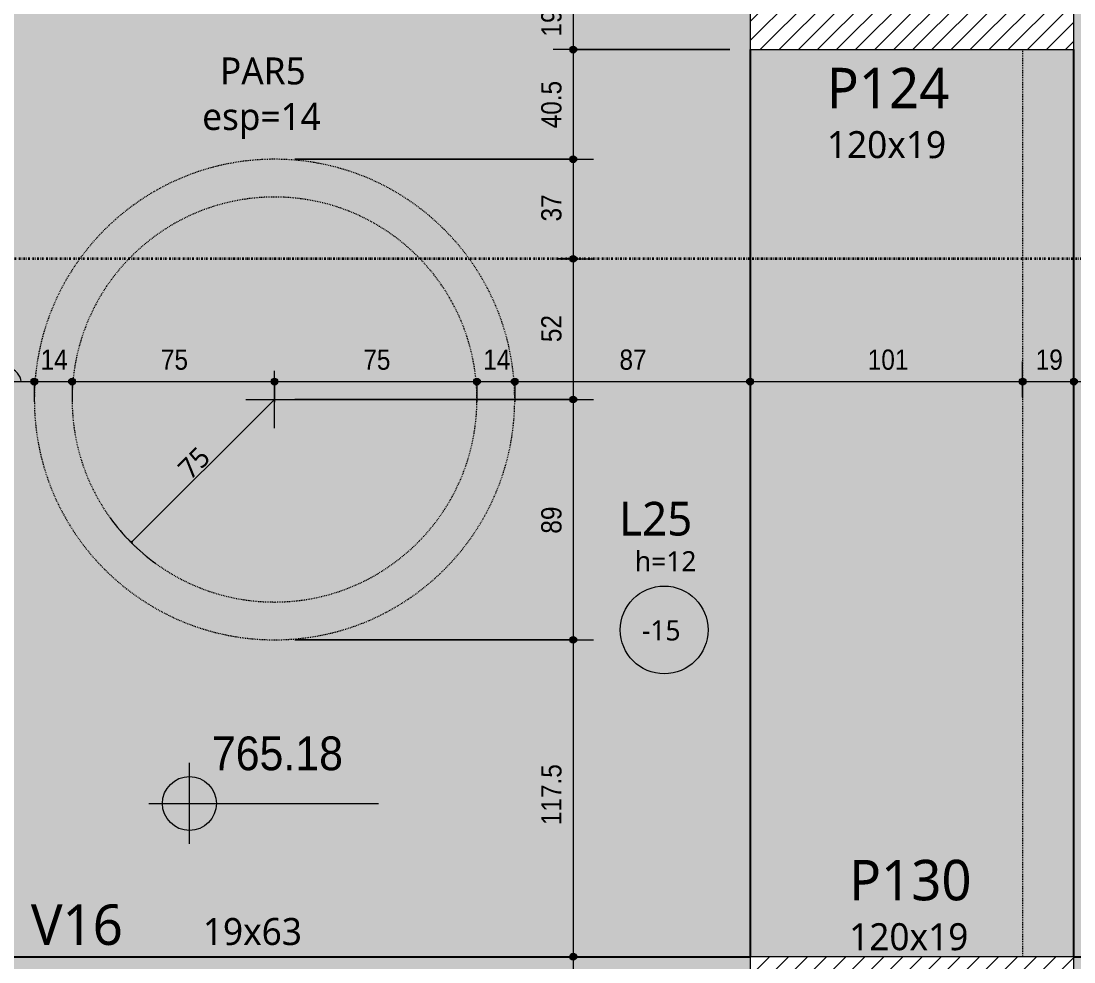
# Model space of a CAD drawing. Header units: centimetres. Extents: x -2136 to 34701, y -1430 to 84208.
# Drawn here: x 1321.4 to 1711.5, y -36.7 to 311.8 of the extents above; entities that cross this region are included whole.
import ezdxf

# ---------------------------------------------------------------- set-up
doc = ezdxf.new("R2010")
doc.units = ezdxf.units.CM
doc.linetypes.add('Aligning Line', pattern=[0.635, 0.3175, -0.3175])
doc.linetypes.add('Dash dot', pattern=[1.5875, 0.635, -0.47625, 0, -0.47625])
for name, color, linetype, lineweight in [('A-ANNO-DIMS', 7, 'Continuous', 9), ('A-ANNO-DIMS-50', 7, 'Continuous', 9), ('A-DETL', 7, 'Continuous', 18), ('A-DETL-GENF', 7, 'Continuous', 18), ('A-DETL-THIN', 7, 'Continuous', 18), ('A-FLOR', 7, 'Continuous', 18), ('A-FLOR-IDEN', 7, 'Continuous', 9), ('G-ANNO-DIMS', 7, 'Continuous', 9), ('G-ANNO-TEXT', 7, 'Continuous', 9), ('S-BEAM', 7, 'Continuous', 18), ('S-BEAM-IDEN', 7, 'Continuous', 9), ('S-COLS-IDEN', 7, 'Continuous', 9), ('S-GRID', 7, 'Continuous', 9)]:
    doc.layers.add(name, color=color, linetype=linetype, lineweight=lineweight)
doc.styles.add('Fira Sans', font='FiraSans-Regular.ttf', dxfattribs={"width": 0.95, "height": 12.5})
doc.styles.add('Fira Sans_2', font='FiraSans-Regular.ttf', dxfattribs={"width": 0.9, "height": 7.5})
doc.styles.add('Gadugi', font='gadugi.ttf', dxfattribs={"height": 15})
doc.styles.add('Gadugi_1', font='gadugi.ttf', dxfattribs={"height": 10})
doc.styles.add('Gadugi_3', font='gadugi.ttf', dxfattribs={"height": 7.5})
doc.styles.add('Gadugi_4', font='gadugi.ttf', dxfattribs={"height": 12.5})
doc.dimstyles.new('PED_GADUGI_1_5mm', dxfattribs={"dimscale": 30.48, "dimtxt": 7.778718, "dimasz": 0.016404, "dimexe": 0.393701, "dimexo": 0, "dimgap": 0.19685, "dimtad": 1, "dimjust": 3, "dimdec": 1, "dimrnd": 0.5, "dimdsep": 46, "dimtxsty": 'Gadugi_3', "dimblk1": 'OPEN30', "dimblk2": 'OPEN30', "dimsah": 1, "dimcen": 0.09, "dimazin": 0, "dimtfac": 1, "dimtdec": 4, "dimtix": 1, "dimtmove": 0, "dimatfit": 2, "dimfxl": 1, "dimtvp": 1, "dimtolj": 1, "dimtzin": 0, "dimarcsym": 2})
doc.dimstyles.new('PED_R80_1_5mm_ACIMA_As_ESQ__R00', dxfattribs={"dimscale": 30.48, "dimtxt": 10.229846, "dimasz": 0.328084, "dimexe": 0.246063, "dimexo": 0.246063, "dimgap": 0.049213, "dimtad": 1, "dimdec": 1, "dimrnd": 0.5, "dimdsep": 46, "dimtxsty": 'Fira Sans_2', "dimblk1": 'DOTSMALL', "dimblk2": 'DOTSMALL', "dimsah": 1, "dimcen": 0.09, "dimdle": 0.492126, "dimazin": 0, "dimtfac": 1, "dimtdec": 4, "dimtix": 1, "dimtmove": 0, "dimatfit": 3, "dimfxl": 1, "dimtvp": 1, "dimtolj": 1, "dimtzin": 0, "dimarcsym": 2})
doc.dimstyles.new('PED_R80_1_5mm_ACIMA_As_ESQ__R00_1', dxfattribs={"dimscale": 30.48, "dimtxt": 10.229846, "dimasz": 0.328084, "dimexe": 0.246063, "dimexo": 0.246063, "dimgap": 0.049213, "dimtad": 1, "dimdec": 1, "dimrnd": 0.5, "dimdsep": 46, "dimtxsty": 'Fira Sans_2', "dimblk1": 'DOTSMALL', "dimblk2": 'DOTSMALL', "dimsah": 1, "dimcen": 0.09, "dimdle": 0.492126, "dimazin": 0, "dimtfac": 1, "dimtdec": 4, "dimtix": 1, "dimtmove": 1, "dimatfit": 3, "dimfxl": 1, "dimtvp": 1, "dimtolj": 1, "dimtzin": 0, "dimarcsym": 2})
doc.dimstyles.new('PED_R80_1_5mm_ACIMA_As_ESQ__R00_3', dxfattribs={"dimscale": 30.48, "dimtxt": 10.229846, "dimasz": 0.328084, "dimexe": 0.246063, "dimexo": 0.246063, "dimgap": 0.049213, "dimtad": 1, "dimdec": 1, "dimrnd": 0.5, "dimdsep": 46, "dimtxsty": 'Fira Sans_2', "dimblk1": 'DOTSMALL', "dimblk2": 'DOTSMALL', "dimsah": 1, "dimcen": 0.09, "dimdle": 0.492126, "dimazin": 0, "dimtfac": 1, "dimtdec": 4, "dimtix": 1, "dimtmove": 0, "dimatfit": 3, "dimfxl": 1, "dimtvp": 1, "dimtolj": 1, "dimtzin": 0, "dimarcsym": 2})
pattern_1 = [(45, (0, 0), (-3.535534, 3.535534), [])]

# ---------------------------------------------------------------- blocks, each defined once
blk = doc.blocks.new('PED_TAG_LAJE_R01 - TÍTULO_ESPESSURA_REBAIXO-2413107-PL K 100 - FORMA DO 5º PAVIMENTO')
at = {"layer": 'A-FLOR-IDEN'}
blk.add_circle((-0.0458, -0.6673), 0.325, dxfattribs=at)
blk = doc.blocks.new('DIMBLOCK164-PL K 100 - FORMA DO 5º PAVIMENTO')
at = {"layer": 'A-ANNO-DIMS-50', "true_color": 0x000032}
h = blk.add_hatch(color=178, dxfattribs=at)
edge = h.paths.add_edge_path(flags=0)
edge.add_arc((1526, 320.25), 1.25, 0, 360)
h = blk.add_hatch(color=178, dxfattribs=at)
edge = h.paths.add_edge_path(flags=0)
edge.add_arc((1526, 301.25), 1.25, 0, 360)
at = {"layer": 'A-ANNO-DIMS-50', "color": 178, "true_color": 0x000032}
for p, q in [((1584, 320.25), (1518.5, 320.25)), ((1526, 320.25), (1526, 301.25)), ((1526, 320.25), (1584, 320.25)), ((1584, 301.25), (1518.5, 301.25)), ((1526, 301.25), (1584, 301.25))]:
    blk.add_line(p, q, dxfattribs=at)
for centre in [(1526, 320.25), (1526, 301.25)]:
    blk.add_circle(centre, 1.25, dxfattribs=at)
at = {"layer": 'A-ANNO-DIMS-50', "color": 0, "insert": (1514.12, 306.09), "char_height": 7.5, "width": 11.1741, "attachment_point": 1, "rotation": 90, "line_spacing_factor": 1.049215, "style": 'Fira Sans_2'}
blk.add_mtext('19', dxfattribs=at)
blk = doc.blocks.new('_DotSmall')
at = {"color": 0, "linetype": 'ByBlock', "const_width": 0.5}
blk.add_lwpolyline([(-0.0625, 0, 1), (0.0625, 0, 1)], format="xyb", close=True, dxfattribs=at)
blk = doc.blocks.new('DIMBLOCK165-PL K 100 - FORMA DO 5º PAVIMENTO')
at = {"layer": 'A-ANNO-DIMS-50', "true_color": 0x000032}
h = blk.add_hatch(color=178, dxfattribs=at)
edge = h.paths.add_edge_path(flags=0)
edge.add_arc((1526, 301.25), 1.25, 0, 360)
h = blk.add_hatch(color=178, dxfattribs=at)
edge = h.paths.add_edge_path(flags=0)
edge.add_arc((1526, 260.63), 1.25, 0, 360)
at = {"layer": 'A-ANNO-DIMS-50', "color": 178, "true_color": 0x000032}
for p, q in [((1584, 301.25), (1518.5, 301.25)), ((1526, 301.25), (1526, 260.63)), ((1526, 301.25), (1584, 301.25)), ((1422.81, 260.63), (1533.5, 260.63)), ((1526, 260.63), (1422.81, 260.63))]:
    blk.add_line(p, q, dxfattribs=at)
for centre in [(1526, 301.25), (1526, 260.63)]:
    blk.add_circle(centre, 1.25, dxfattribs=at)
at = {"layer": 'A-ANNO-DIMS-50', "color": 0, "insert": (1514.12, 272.09), "char_height": 7.5, "width": 21.2466, "attachment_point": 1, "rotation": 90, "line_spacing_factor": 1.049215, "style": 'Fira Sans_2'}
blk.add_mtext('40.5', dxfattribs=at)
blk = doc.blocks.new('DIMBLOCK166-PL K 100 - FORMA DO 5º PAVIMENTO')
at = {"layer": 'A-ANNO-DIMS-50', "true_color": 0x000032}
h = blk.add_hatch(color=178, dxfattribs=at)
edge = h.paths.add_edge_path(flags=0)
edge.add_arc((1526, 260.63), 1.25, 0, 360)
h = blk.add_hatch(color=178, dxfattribs=at)
edge = h.paths.add_edge_path(flags=0)
edge.add_arc((1526, 223.75), 1.25, 0, 360)
at = {"layer": 'A-ANNO-DIMS-50', "color": 178, "true_color": 0x000032}
for p, q in [((1422.81, 260.63), (1533.5, 260.63)), ((1526, 260.63), (1422.81, 260.63)), ((1526, 260.63), (1526, 223.75)), ((1520.27, 223.75), (1533.5, 223.75)), ((1526, 223.75), (1520.27, 223.75))]:
    blk.add_line(p, q, dxfattribs=at)
for centre in [(1526, 260.63), (1526, 223.75)]:
    blk.add_circle(centre, 1.25, dxfattribs=at)
at = {"layer": 'A-ANNO-DIMS-50', "color": 0, "insert": (1514.12, 237.6), "char_height": 7.5, "width": 11.0168, "attachment_point": 1, "rotation": 90, "line_spacing_factor": 1.049215, "style": 'Fira Sans_2'}
blk.add_mtext('37', dxfattribs=at)
blk = doc.blocks.new('DIMBLOCK167-PL K 100 - FORMA DO 5º PAVIMENTO')
at = {"layer": 'A-ANNO-DIMS-50', "true_color": 0x000032}
h = blk.add_hatch(color=178, dxfattribs=at)
edge = h.paths.add_edge_path(flags=0)
edge.add_arc((1526, 223.75), 1.25, 0, 360)
h = blk.add_hatch(color=178, dxfattribs=at)
edge = h.paths.add_edge_path(flags=0)
edge.add_arc((1526, 171.63), 1.25, 0, 360)
at = {"layer": 'A-ANNO-DIMS-50', "color": 178, "true_color": 0x000032}
for p, q in [((1520.27, 223.75), (1533.5, 223.75)), ((1526, 223.75), (1520.27, 223.75)), ((1526, 223.75), (1526, 171.63)), ((1422.81, 171.63), (1533.5, 171.63)), ((1526, 171.63), (1422.81, 171.63))]:
    blk.add_line(p, q, dxfattribs=at)
for centre in [(1526, 223.75), (1526, 171.63)]:
    blk.add_circle(centre, 1.25, dxfattribs=at)
at = {"layer": 'A-ANNO-DIMS-50', "color": 0, "insert": (1514.12, 192.9), "char_height": 7.5, "width": 11.4889, "attachment_point": 1, "rotation": 90, "line_spacing_factor": 1.049215, "style": 'Fira Sans_2'}
blk.add_mtext('52', dxfattribs=at)
blk = doc.blocks.new('DIMBLOCK168-PL K 100 - FORMA DO 5º PAVIMENTO')
at = {"layer": 'A-ANNO-DIMS-50', "true_color": 0x000032}
h = blk.add_hatch(color=178, dxfattribs=at)
edge = h.paths.add_edge_path(flags=0)
edge.add_arc((1526, 171.63), 1.25, 0, 360)
h = blk.add_hatch(color=178, dxfattribs=at)
edge = h.paths.add_edge_path(flags=0)
edge.add_arc((1526, 82.63), 1.25, 0, 360)
at = {"layer": 'A-ANNO-DIMS-50', "color": 178, "true_color": 0x000032}
for p, q in [((1422.81, 171.63), (1533.5, 171.63)), ((1526, 171.63), (1422.81, 171.63)), ((1526, 171.63), (1526, 82.63)), ((1422.81, 82.63), (1533.5, 82.63)), ((1526, 82.63), (1422.81, 82.63))]:
    blk.add_line(p, q, dxfattribs=at)
for centre in [(1526, 171.63), (1526, 82.63)]:
    blk.add_circle(centre, 1.25, dxfattribs=at)
at = {"layer": 'A-ANNO-DIMS-50', "color": 0, "insert": (1514.12, 121.95), "char_height": 7.5, "width": 12.4332, "attachment_point": 1, "rotation": 90, "line_spacing_factor": 1.049215, "style": 'Fira Sans_2'}
blk.add_mtext('89', dxfattribs=at)
blk = doc.blocks.new('DIMBLOCK169-PL K 100 - FORMA DO 5º PAVIMENTO')
at = {"layer": 'A-ANNO-DIMS-50', "true_color": 0x000032}
h = blk.add_hatch(color=178, dxfattribs=at)
edge = h.paths.add_edge_path(flags=0)
edge.add_arc((1526, 82.63), 1.25, 0, 360)
h = blk.add_hatch(color=178, dxfattribs=at)
edge = h.paths.add_edge_path(flags=0)
edge.add_arc((1526, -34.75), 1.25, 0, 360)
at = {"layer": 'A-ANNO-DIMS-50', "color": 178, "true_color": 0x000032}
for p, q in [((1422.81, 82.63), (1533.5, 82.63)), ((1526, 82.63), (1422.81, 82.63)), ((1526, 82.63), (1526, -34.75)), ((1520.27, -34.75), (1533.5, -34.75)), ((1526, -34.75), (1520.27, -34.75))]:
    blk.add_line(p, q, dxfattribs=at)
for centre in [(1526, 82.63), (1526, -34.75)]:
    blk.add_circle(centre, 1.25, dxfattribs=at)
at = {"layer": 'A-ANNO-DIMS-50', "color": 0, "insert": (1514.12, 13.97), "char_height": 7.5, "width": 23.9221, "attachment_point": 1, "rotation": 90, "line_spacing_factor": 1.049215, "style": 'Fira Sans_2'}
blk.add_mtext('117.5', dxfattribs=at)
blk = doc.blocks.new('DIMBLOCK170-PL K 100 - FORMA DO 5º PAVIMENTO')
at = {"layer": 'A-ANNO-DIMS-50', "true_color": 0x000032}
h = blk.add_hatch(color=178, dxfattribs=at)
edge = h.paths.add_edge_path(flags=0)
edge.add_arc((1526, -34.75), 1.25, 0, 360)
h = blk.add_hatch(color=178, dxfattribs=at)
edge = h.paths.add_edge_path(flags=0)
edge.add_arc((1526, -53.75), 1.25, 0, 360)
at = {"layer": 'A-ANNO-DIMS-50', "color": 178, "true_color": 0x000032}
for p, q in [((1520.27, -34.75), (1533.5, -34.75)), ((1526, -34.75), (1520.27, -34.75)), ((1526, -34.75), (1526, -53.75)), ((1520.27, -53.75), (1533.5, -53.75)), ((1526, -53.75), (1520.27, -53.75))]:
    blk.add_line(p, q, dxfattribs=at)
for centre in [(1526, -34.75), (1526, -53.75)]:
    blk.add_circle(centre, 1.25, dxfattribs=at)
at = {"layer": 'A-ANNO-DIMS-50', "color": 0, "insert": (1514.12, -48.91), "char_height": 7.5, "width": 11.1741, "attachment_point": 1, "rotation": 90, "line_spacing_factor": 1.049215, "style": 'Fira Sans_2'}
blk.add_mtext('19', dxfattribs=at)
blk = doc.blocks.new('DIMBLOCK381-PL K 100 - FORMA DO 5º PAVIMENTO')
at = {"layer": 'A-ANNO-DIMS-50', "true_color": 0x000032}
h = blk.add_hatch(color=178, dxfattribs=at)
edge = h.paths.add_edge_path(flags=0)
edge.add_arc((1316.5, 178.28), 1.25, 0, 360)
h = blk.add_hatch(color=178, dxfattribs=at)
edge = h.paths.add_edge_path(flags=0)
edge.add_arc((1326.31, 178.28), 1.25, 0, 360)
at = {"layer": 'A-ANNO-DIMS-50', "color": 178, "true_color": 0x000032}
for p, q in [((1316.5, 172.55), (1316.5, 185.78)), ((1316.5, 178.28), (1326.31, 178.28)), ((1316.5, 178.28), (1316.5, 172.55)), ((1326.31, 179.13), (1326.31, 170.78)), ((1326.31, 178.28), (1326.31, 179.13))]:
    blk.add_line(p, q, dxfattribs=at)
for centre in [(1316.5, 178.28), (1326.31, 178.28)]:
    blk.add_circle(centre, 1.25, dxfattribs=at)
blk.add_ellipse((1304.51, 178.28), major_axis=(16.89, 0), ratio=0.476972, start_param=0, end_param=1.570796, dxfattribs=at)
at = {"layer": 'A-ANNO-DIMS-50', "color": 0, "insert": (1294.94, 190.16), "char_height": 7.5, "width": 11.4889, "attachment_point": 1, "line_spacing_factor": 1.049215, "style": 'Fira Sans_2'}
blk.add_mtext('10', dxfattribs=at)
blk = doc.blocks.new('DIMBLOCK382-PL K 100 - FORMA DO 5º PAVIMENTO')
at = {"layer": 'A-ANNO-DIMS-50', "true_color": 0x000032}
h = blk.add_hatch(color=178, dxfattribs=at)
edge = h.paths.add_edge_path(flags=0)
edge.add_arc((1326.31, 178.28), 1.25, 0, 360)
h = blk.add_hatch(color=178, dxfattribs=at)
edge = h.paths.add_edge_path(flags=0)
edge.add_arc((1340.31, 178.28), 1.25, 0, 360)
at = {"layer": 'A-ANNO-DIMS-50', "color": 178, "true_color": 0x000032}
for p, q in [((1326.31, 179.13), (1326.31, 170.78)), ((1326.31, 178.28), (1326.31, 179.13)), ((1326.31, 178.28), (1340.31, 178.28)), ((1340.31, 179.13), (1340.31, 170.78)), ((1340.31, 178.28), (1340.31, 179.13))]:
    blk.add_line(p, q, dxfattribs=at)
for centre in [(1326.31, 178.28), (1340.31, 178.28)]:
    blk.add_circle(centre, 1.25, dxfattribs=at)
at = {"layer": 'A-ANNO-DIMS-50', "color": 0, "insert": (1328.65, 190.16), "char_height": 7.5, "width": 11.1741, "attachment_point": 1, "line_spacing_factor": 1.049215, "style": 'Fira Sans_2'}
blk.add_mtext('14', dxfattribs=at)
blk = doc.blocks.new('DIMBLOCK383-PL K 100 - FORMA DO 5º PAVIMENTO')
at = {"layer": 'A-ANNO-DIMS-50', "true_color": 0x000032}
h = blk.add_hatch(color=178, dxfattribs=at)
edge = h.paths.add_edge_path(flags=0)
edge.add_arc((1340.31, 178.28), 1.25, 0, 360)
h = blk.add_hatch(color=178, dxfattribs=at)
edge = h.paths.add_edge_path(flags=0)
edge.add_arc((1415.31, 178.28), 1.25, 0, 360)
at = {"layer": 'A-ANNO-DIMS-50', "color": 178, "true_color": 0x000032}
for p, q in [((1340.31, 179.13), (1340.31, 170.78)), ((1340.31, 178.28), (1340.31, 179.13)), ((1340.31, 178.28), (1415.31, 178.28)), ((1415.31, 179.13), (1415.31, 170.78)), ((1415.31, 178.28), (1415.31, 179.13))]:
    blk.add_line(p, q, dxfattribs=at)
for centre in [(1340.31, 178.28), (1415.31, 178.28)]:
    blk.add_circle(centre, 1.25, dxfattribs=at)
at = {"layer": 'A-ANNO-DIMS-50', "color": 0, "insert": (1373.22, 190.16), "char_height": 7.5, "width": 11.0168, "attachment_point": 1, "line_spacing_factor": 1.049215, "style": 'Fira Sans_2'}
blk.add_mtext('75', dxfattribs=at)
blk = doc.blocks.new('DIMBLOCK384-PL K 100 - FORMA DO 5º PAVIMENTO')
at = {"layer": 'A-ANNO-DIMS-50', "true_color": 0x000032}
h = blk.add_hatch(color=178, dxfattribs=at)
edge = h.paths.add_edge_path(flags=0)
edge.add_arc((1415.31, 178.28), 1.25, 0, 360)
h = blk.add_hatch(color=178, dxfattribs=at)
edge = h.paths.add_edge_path(flags=0)
edge.add_arc((1490.31, 178.28), 1.25, 0, 360)
at = {"layer": 'A-ANNO-DIMS-50', "color": 178, "true_color": 0x000032}
for p, q in [((1415.31, 179.13), (1415.31, 170.78)), ((1415.31, 178.28), (1415.31, 179.13)), ((1415.31, 178.28), (1490.31, 178.28)), ((1490.31, 179.13), (1490.31, 170.78)), ((1490.31, 178.28), (1490.31, 179.13))]:
    blk.add_line(p, q, dxfattribs=at)
for centre in [(1415.31, 178.28), (1490.31, 178.28)]:
    blk.add_circle(centre, 1.25, dxfattribs=at)
at = {"layer": 'A-ANNO-DIMS-50', "color": 0, "insert": (1448.22, 190.16), "char_height": 7.5, "width": 11.0168, "attachment_point": 1, "line_spacing_factor": 1.049215, "style": 'Fira Sans_2'}
blk.add_mtext('75', dxfattribs=at)
blk = doc.blocks.new('DIMBLOCK385-PL K 100 - FORMA DO 5º PAVIMENTO')
at = {"layer": 'A-ANNO-DIMS-50', "true_color": 0x000032}
h = blk.add_hatch(color=178, dxfattribs=at)
edge = h.paths.add_edge_path(flags=0)
edge.add_arc((1490.31, 178.28), 1.25, 0, 360)
h = blk.add_hatch(color=178, dxfattribs=at)
edge = h.paths.add_edge_path(flags=0)
edge.add_arc((1504.31, 178.28), 1.25, 0, 360)
at = {"layer": 'A-ANNO-DIMS-50', "color": 178, "true_color": 0x000032}
for p, q in [((1490.31, 179.13), (1490.31, 170.78)), ((1490.31, 178.28), (1490.31, 179.13)), ((1490.31, 178.28), (1504.31, 178.28)), ((1504.31, 179.13), (1504.31, 170.78)), ((1504.31, 178.28), (1504.31, 179.13))]:
    blk.add_line(p, q, dxfattribs=at)
for centre in [(1490.31, 178.28), (1504.31, 178.28)]:
    blk.add_circle(centre, 1.25, dxfattribs=at)
at = {"layer": 'A-ANNO-DIMS-50', "color": 0, "insert": (1492.65, 190.16), "char_height": 7.5, "width": 11.1741, "attachment_point": 1, "line_spacing_factor": 1.049215, "style": 'Fira Sans_2'}
blk.add_mtext('14', dxfattribs=at)
blk = doc.blocks.new('DIMBLOCK386-PL K 100 - FORMA DO 5º PAVIMENTO')
at = {"layer": 'A-ANNO-DIMS-50', "true_color": 0x000032}
h = blk.add_hatch(color=178, dxfattribs=at)
edge = h.paths.add_edge_path(flags=0)
edge.add_arc((1504.31, 178.28), 1.25, 0, 360)
h = blk.add_hatch(color=178, dxfattribs=at)
edge = h.paths.add_edge_path(flags=0)
edge.add_arc((1591.5, 178.28), 1.25, 0, 360)
at = {"layer": 'A-ANNO-DIMS-50', "color": 178, "true_color": 0x000032}
for p, q in [((1591.5, 172.55), (1591.5, 185.78)), ((1504.31, 179.13), (1504.31, 170.78)), ((1504.31, 178.28), (1504.31, 179.13)), ((1504.31, 178.28), (1591.5, 178.28)), ((1591.5, 178.28), (1591.5, 172.55))]:
    blk.add_line(p, q, dxfattribs=at)
for centre in [(1504.31, 178.28), (1591.5, 178.28)]:
    blk.add_circle(centre, 1.25, dxfattribs=at)
at = {"layer": 'A-ANNO-DIMS-50', "color": 0, "insert": (1543.12, 190.16), "char_height": 7.5, "width": 11.4889, "attachment_point": 1, "line_spacing_factor": 1.049215, "style": 'Fira Sans_2'}
blk.add_mtext('87', dxfattribs=at)
blk = doc.blocks.new('DIMBLOCK387-PL K 100 - FORMA DO 5º PAVIMENTO')
at = {"layer": 'A-ANNO-DIMS-50', "true_color": 0x000032}
h = blk.add_hatch(color=178, dxfattribs=at)
edge = h.paths.add_edge_path(flags=0)
edge.add_arc((1591.5, 178.28), 1.25, 0, 360)
h = blk.add_hatch(color=178, dxfattribs=at)
edge = h.paths.add_edge_path(flags=0)
edge.add_arc((1692.5, 178.28), 1.25, 0, 360)
at = {"layer": 'A-ANNO-DIMS-50', "color": 178, "true_color": 0x000032}
for p, q in [((1591.5, 172.55), (1591.5, 185.78)), ((1692.5, 172.55), (1692.5, 185.78)), ((1591.5, 178.28), (1692.5, 178.28)), ((1591.5, 178.28), (1591.5, 172.55)), ((1692.5, 178.28), (1692.5, 172.55))]:
    blk.add_line(p, q, dxfattribs=at)
for centre in [(1591.5, 178.28), (1692.5, 178.28)]:
    blk.add_circle(centre, 1.25, dxfattribs=at)
at = {"layer": 'A-ANNO-DIMS-50', "color": 0, "insert": (1635.11, 190.16), "char_height": 7.5, "width": 16.5251, "attachment_point": 1, "line_spacing_factor": 1.049215, "style": 'Fira Sans_2'}
blk.add_mtext('101', dxfattribs=at)
blk = doc.blocks.new('DIMBLOCK388-PL K 100 - FORMA DO 5º PAVIMENTO')
at = {"layer": 'A-ANNO-DIMS-50', "true_color": 0x000032}
h = blk.add_hatch(color=178, dxfattribs=at)
edge = h.paths.add_edge_path(flags=0)
edge.add_arc((1692.5, 178.28), 1.25, 0, 360)
h = blk.add_hatch(color=178, dxfattribs=at)
edge = h.paths.add_edge_path(flags=0)
edge.add_arc((1711.5, 178.28), 1.25, 0, 360)
at = {"layer": 'A-ANNO-DIMS-50', "color": 178, "true_color": 0x000032}
for p, q in [((1692.5, 172.55), (1692.5, 185.78)), ((1711.5, 172.55), (1711.5, 185.78)), ((1692.5, 178.28), (1711.5, 178.28)), ((1692.5, 178.28), (1692.5, 172.55)), ((1711.5, 178.28), (1711.5, 172.55))]:
    blk.add_line(p, q, dxfattribs=at)
for centre in [(1692.5, 178.28), (1711.5, 178.28)]:
    blk.add_circle(centre, 1.25, dxfattribs=at)
at = {"layer": 'A-ANNO-DIMS-50', "color": 0, "insert": (1697.34, 190.16), "char_height": 7.5, "width": 11.1741, "attachment_point": 1, "line_spacing_factor": 1.049215, "style": 'Fira Sans_2'}
blk.add_mtext('19', dxfattribs=at)
blk = doc.blocks.new('DIMBLOCK389-PL K 100 - FORMA DO 5º PAVIMENTO')
at = {"layer": 'A-ANNO-DIMS-50', "true_color": 0x000032}
h = blk.add_hatch(color=178, dxfattribs=at)
edge = h.paths.add_edge_path(flags=0)
edge.add_arc((1711.5, 178.28), 1.25, 0, 360)
h = blk.add_hatch(color=178, dxfattribs=at)
edge = h.paths.add_edge_path(flags=0)
edge.add_arc((1788.5, 178.28), 1.25, 0, 360)
at = {"layer": 'A-ANNO-DIMS-50', "color": 178, "true_color": 0x000032}
for p, q in [((1711.5, 172.55), (1711.5, 185.78)), ((1788.5, 172.55), (1788.5, 185.78)), ((1711.5, 178.28), (1788.5, 178.28)), ((1711.5, 178.28), (1711.5, 172.55)), ((1788.5, 178.28), (1788.5, 172.55))]:
    blk.add_line(p, q, dxfattribs=at)
for centre in [(1711.5, 178.28), (1788.5, 178.28)]:
    blk.add_circle(centre, 1.25, dxfattribs=at)
at = {"layer": 'A-ANNO-DIMS-50', "color": 0, "insert": (1745.67, 190.16), "char_height": 7.5, "width": 10.3872, "attachment_point": 1, "line_spacing_factor": 1.049215, "style": 'Fira Sans_2'}
blk.add_mtext('77', dxfattribs=at)
blk = doc.blocks.new('Elevações de ponto - M_Cota de elevação - Alvo preenchido-10609-PL K 100 - FORMA DO 5º PAVIMENTO')
at = {"layer": 'G-ANNO-DIMS'}
h = blk.add_hatch(color=256, dxfattribs=at)
edge = h.paths.add_edge_path(flags=0)
edge.add_line((0, 0), (-0.2, 0))
edge.add_arc((0, 0), 0.2, 90, 180, ccw=False)
edge.add_line((0, 0.2), (0, 0))
h = blk.add_hatch(color=256, dxfattribs=at)
edge = h.paths.add_edge_path(flags=0)
edge.add_line((0, 0), (0.2, 0))
edge.add_arc((0, 0), 0.2, 270, 360, ccw=False)
edge.add_line((0, -0.2), (0, 0))
for p, q in [((0, -0.3), (0, 0.3)), ((-0.3, 0), (1.4, 0))]:
    blk.add_line(p, q, dxfattribs=at)
blk.add_circle((0, 0), 0.2, dxfattribs=at)
blk = doc.blocks.new('DIMBLOCK602-PL K 100 - FORMA DO 5º PAVIMENTO')
at = {"layer": 'A-ANNO-DIMS-50'}
for p, q in [((1415.29, 161.02), (1415.32, 182.24)), ((1404.7, 171.64), (1425.91, 171.62)), ((1415.31, 171.63), (1362.21, 118.66))]:
    blk.add_line(p, q, dxfattribs=at)
at = {"layer": 'A-ANNO-DIMS-50', "lineweight": 35}
for q in [(1362.47, 119.11), (1362.66, 118.92)]:
    blk.add_line((1362.21, 118.66), q, dxfattribs=at)
at = {"layer": 'A-ANNO-DIMS-50'}
blk.add_arc((1415.31, 171.63), 75, 215.7607, 234.0954, dxfattribs=at)
at = {"layer": 'A-ANNO-DIMS-50', "color": 0, "insert": (1378.87, 146.93), "char_height": 7.5, "width": 13.7722, "attachment_point": 1, "rotation": 44.928, "line_spacing_factor": 1.02016, "style": 'Gadugi_3'}
blk.add_mtext('75', dxfattribs=at)
blk = doc.blocks.new('_Open30')
at = {"color": 0, "linetype": 'ByBlock', "lineweight": -2}
for p, q in [((-1, 0.27), (0, 0)), ((0, 0), (-1, -0.27)), ((0, 0), (-1, 0))]:
    blk.add_line(p, q, dxfattribs=at)

msp = doc.modelspace()

# ---------------------------------------------------------------- hatches: boundary and pattern name
at = {"layer": 'A-DETL-GENF', "true_color": 0x808080}
h = msp.add_hatch(dxfattribs=at)
h.set_pattern_fill('FP_1', color=8, style=0, pattern_type=2)
h.set_pattern_definition(pattern_1)
h.paths.add_polyline_path([(1591.5, 301.25), (1711.5, 301.25), (1711.5, 320.25), (1591.5, 320.25)], flags=0)
at = {"layer": 'A-DETL-GENF', "true_color": 0x00bcb8}
h = msp.add_hatch(color=132, dxfattribs=at)
h.paths.add_polyline_path([(1420.48, 82.78), (1430.76, 83.98), (1440.83, 86.37), (1450.56, 89.91), (1459.81, 94.55), (1468.45, 100.24), (1476.38, 106.89), (1483.48, 114.42), (1489.67, 122.72), (1494.84, 131.69), (1498.94, 141.19), (1501.91, 151.1), (1503.7, 161.3), (1504.31, 171.63), (1503.7, 181.96), (1501.91, 192.15), (1498.94, 202.07), (1494.84, 211.57), (1489.67, 220.54), (1483.48, 228.84), (1476.38, 236.37), (1468.45, 243.02), (1459.81, 248.71), (1450.56, 253.35), (1440.83, 256.89), (1430.76, 259.28), (1420.48, 260.48), (1410.13, 260.48), (1399.85, 259.28), (1389.78, 256.89), (1380.06, 253.35), (1370.81, 248.71), (1362.16, 243.02), (1354.23, 236.37), (1347.13, 228.84), (1340.95, 220.54), (1335.77, 211.57), (1331.67, 202.07), (1328.71, 192.15), (1326.91, 181.96), (1326.31, 171.63), (1326.91, 161.3), (1328.71, 151.1), (1331.67, 141.19), (1335.77, 131.69), (1340.95, 122.72), (1347.13, 114.42), (1354.23, 106.89), (1362.16, 100.24), (1370.81, 94.55), (1380.06, 89.91), (1389.78, 86.37), (1399.85, 83.98), (1410.13, 82.78)], flags=0)
h.paths.add_polyline_path([(1410.6, 96.78), (1401.25, 97.96), (1392.13, 100.3), (1383.37, 103.77), (1375.12, 108.3), (1367.5, 113.84), (1360.63, 120.29), (1354.42, 127.88), (1349.58, 135.5), (1345.57, 144.02), (1342.66, 152.98), (1340.9, 162.23), (1340.31, 171.63), (1340.9, 181.03), (1342.66, 190.28), (1345.57, 199.24), (1349.58, 207.76), (1354.63, 215.71), (1360.63, 222.97), (1367.5, 229.42), (1375.12, 234.95), (1383.37, 239.49), (1392.13, 242.96), (1401.25, 245.3), (1410.6, 246.48), (1420.02, 246.48), (1429.36, 245.3), (1438.48, 242.96), (1447.24, 239.49), (1455.49, 234.95), (1463.11, 229.42), (1469.98, 222.97), (1475.98, 215.71), (1481.03, 207.76), (1485.04, 199.24), (1487.95, 190.28), (1489.72, 181.03), (1490.31, 171.63), (1489.72, 162.23), (1487.95, 152.98), (1485.04, 144.02), (1481.03, 135.5), (1475.98, 127.55), (1469.98, 120.29), (1463.11, 113.84), (1455.49, 108.3), (1447.24, 103.77), (1438.48, 100.3), (1429.36, 97.96), (1420.02, 96.78)], flags=0)
at = {"layer": 'A-DETL-GENF', "true_color": 0x808080}
h = msp.add_hatch(dxfattribs=at)
h.set_pattern_fill('FP_1', color=8, style=0, pattern_type=2)
h.set_pattern_definition(pattern_1)
h.paths.add_polyline_path([(1711.5, -53.75), (1711.5, -34.75), (1591.5, -34.75), (1591.5, -53.75), (1692.01, -53.75)], flags=0)
at = {"layer": 'A-FLOR', "true_color": 0xfcd5b4}
msp.add_hatch(color=254, dxfattribs=at).paths.add_polyline_path([(1711.5, -34.75), (1788.5, -34.75), (1788.5, 654.75), (1711.5, 654.75), (1711.5, 301.25)], flags=0)
h = msp.add_hatch(color=254, dxfattribs=at)
h.paths.add_polyline_path([(1591.5, -34.75), (1591.5, 339.75), (1316.5, 339.75), (1316.5, -34.75), (1486.86, -34.75)], flags=0)
h.paths.add_polyline_path([(1420.48, 82.78), (1410.13, 82.78), (1399.85, 83.98), (1389.78, 86.37), (1380.06, 89.91), (1370.81, 94.55), (1362.16, 100.24), (1354.23, 106.89), (1347.13, 114.42), (1340.95, 122.72), (1335.77, 131.69), (1331.67, 141.19), (1328.71, 151.1), (1326.91, 161.3), (1326.31, 171.63), (1326.91, 181.96), (1328.71, 192.15), (1331.67, 202.07), (1335.77, 211.57), (1340.95, 220.54), (1347.13, 228.84), (1354.23, 236.37), (1362.16, 243.02), (1370.81, 248.71), (1380.06, 253.35), (1389.78, 256.89), (1399.85, 259.28), (1410.6, 260.48), (1420.48, 260.48), (1430.76, 259.28), (1440.83, 256.89), (1450.56, 253.35), (1459.81, 248.71), (1468.45, 243.02), (1476.38, 236.37), (1483.48, 228.84), (1489.67, 220.54), (1494.84, 211.57), (1498.94, 202.07), (1501.91, 192.15), (1503.7, 181.96), (1504.31, 171.63), (1503.7, 161.3), (1501.91, 151.1), (1498.94, 141.19), (1494.84, 131.69), (1489.67, 122.72), (1483.48, 114.42), (1476.38, 106.89), (1468.45, 100.24), (1459.81, 94.55), (1450.56, 89.91), (1440.83, 86.37), (1430.76, 83.98), (1429.36, 83.82)], flags=0)
h.paths.add_polyline_path([(1420.02, 96.78), (1429.36, 97.96), (1438.48, 100.3), (1447.24, 103.77), (1455.49, 108.3), (1463.11, 113.84), (1469.98, 120.29), (1476.19, 127.88), (1481.03, 135.5), (1485.04, 144.02), (1487.95, 152.98), (1489.72, 162.23), (1490.31, 171.63), (1489.67, 181.29), (1487.95, 190.28), (1485.04, 199.24), (1481.03, 207.76), (1475.98, 215.71), (1469.98, 222.97), (1463.11, 229.42), (1455.49, 234.95), (1447.24, 239.49), (1438.48, 242.96), (1429.36, 245.3), (1420.02, 246.48), (1410.6, 246.48), (1401.25, 245.3), (1392.13, 242.96), (1383.37, 239.49), (1375.12, 234.95), (1367.5, 229.42), (1360.63, 222.97), (1354.63, 215.71), (1349.58, 207.76), (1345.57, 199.24), (1342.66, 190.28), (1340.9, 181.03), (1340.31, 171.63), (1340.95, 161.97), (1342.66, 152.98), (1345.57, 144.02), (1349.58, 135.5), (1354.63, 127.55), (1360.63, 120.29), (1367.5, 113.84), (1375.12, 108.3), (1383.37, 103.77), (1392.13, 100.3), (1401.25, 97.96), (1410.6, 96.78)], flags=0)
at = {"layer": 'S-BEAM', "true_color": 0xfcd5b4}
for points in [[(1692.5, -34.75), (1692.5, 301.25), (1591.5, 301.25), (1591.5, -34.75), (1692.01, -34.75)], [(1711.5, -34.75), (1711.5, 301.25), (1692.5, 301.25), (1692.5, -34.75)], [(1486.86, -53.75), (1591.5, -53.75), (1591.5, -34.75), (1316.5, -34.75), (1316.5, -53.75), (1354.69, -53.75)], [(1711.5, -53.75), (1788.5, -53.75), (1788.5, -34.75), (1711.5, -34.75)]]:
    msp.add_hatch(color=254, dxfattribs=at).paths.add_polyline_path(points, flags=0)

# ---------------------------------------------------------------- linework, layer by layer
at = {"layer": 'A-DETL', "linetype": 'Aligning Line'}
msp.add_line((1692.5, 301.25), (1692.5, -34.75), dxfattribs=at)
at = {"layer": 'A-DETL'}
msp.add_line((1415.31, 171.63), (1415.31, 170.63), dxfattribs=at)
at = {"layer": 'A-DETL', "linetype": 'Aligning Line'}
for radius, start, end in [(89, 360, 180), (75, 0, 180), (89, 180, 360), (75, 180, 0)]:
    msp.add_arc((1415.31, 171.63), radius, start, end, dxfattribs=at)
at = {"layer": 'A-DETL-THIN'}
for p, q in [((1591.5, 320.25), (1591.5, 301.25)), ((1711.5, 301.25), (1711.5, 320.25)), ((1591.5, 301.25), (1711.5, 301.25)), ((1591.5, -34.75), (1591.5, -53.75)), ((1711.5, -34.75), (1591.5, -34.75)), ((1711.5, -53.75), (1711.5, -34.75))]:
    msp.add_line(p, q, dxfattribs=at)
at = {"layer": 'S-BEAM', "lineweight": 25}
for p, q in [((1591.5, 301.25), (1591.5, -34.75)), ((1711.5, -34.75), (1711.5, 301.25)), ((1316.5, -34.75), (1591.5, -34.75)), ((1711.5, -34.75), (1788.5, -34.75))]:
    msp.add_line(p, q, dxfattribs=at)
at = {"layer": 'S-GRID', "color": 114, "linetype": 'Dash dot', "lineweight": 35, "true_color": 0x00b050}
msp.add_line((1962.5, 223.75), (-2070.84, 223.75), dxfattribs=at)

# ---------------------------------------------------------------- block references
at = {"layer": 'A-FLOR-IDEN', "xscale": 49.99999999999998, "yscale": 49.99999999999998, "zscale": 49.99999999999998}
msp.add_blockref('PED_TAG_LAJE_R01 - TÍTULO_ESPESSURA_REBAIXO-2413107-PL K 100 - FORMA DO 5º PAVIMENTO', (1561.97, 119.66), dxfattribs=at)
at = {"layer": 'G-ANNO-DIMS', "xscale": 49.99999999999998, "yscale": 49.99999999999998, "zscale": 49.99999999999998}
msp.add_blockref('Elevações de ponto - M_Cota de elevação - Alvo preenchido-10609-PL K 100 - FORMA DO 5º PAVIMENTO', (1383.79, 22.01), dxfattribs=at)

# ---------------------------------------------------------------- texts
at = {"layer": 'A-FLOR-IDEN', "attachment_point": 1}
for s, insert, char_height, width, style in [('L25', (1542.95, 133.75), 12.5, 33.27, 'Gadugi_4'), ('h=12', (1548.84, 115.46), 7.5, 29.6624, 'Gadugi_3'), ('-15', (1551.43, 89.9), 7.5, 18.8397, 'Gadugi_3')]:
    msp.add_mtext(s, dxfattribs=dict(at, insert=insert, char_height=char_height, width=width, style=style))
at = {"layer": 'G-ANNO-DIMS', "insert": (1392.1, 46.82), "char_height": 12.5, "width": 56.2613, "attachment_point": 1, "line_spacing_factor": 1.049215, "style": 'Fira Sans'}
msp.add_mtext('765.18', dxfattribs=at)
at = {"layer": 'G-ANNO-TEXT', "char_height": 10, "attachment_point": 1, "style": 'Gadugi_1'}
for s, insert, width in [('PAR5', (1395.12, 298.35), 40.4852), ('esp=14', (1388.51, 281.48), 56.1181)]:
    msp.add_mtext(s, dxfattribs=dict(at, insert=insert, width=width))
at = {"layer": 'S-BEAM-IDEN', "attachment_point": 1}
for s, insert, char_height, width, style in [('V16', (1325.06, -15.4), 15, 44.0928, 'Gadugi'), ('19x63', (1388.77, -20.41), 10, 44.8945, 'Gadugi_1')]:
    msp.add_mtext(s, dxfattribs=dict(at, insert=insert, char_height=char_height, width=width, style=style))
at = {"layer": 'S-COLS-IDEN', "attachment_point": 1}
for s, insert, char_height, width, style in [('P124', (1619.99, 294.51), 15, 56.519, 'Gadugi'), ('120x19', (1619.99, 271.05), 10, 54.1139, 'Gadugi_1'), ('P130', (1628.23, 1.13), 15, 56.519, 'Gadugi'), ('120x19', (1628.23, -22.34), 10, 54.1139, 'Gadugi_1')]:
    msp.add_mtext(s, dxfattribs=dict(at, insert=insert, char_height=char_height, width=width, style=style))

# ---------------------------------------------------------------- dimensions: what is measured, and where the dimension line sits
at = {"layer": 'A-ANNO-DIMS', "color": 178, "true_color": 0x000032}
for base, p1, p2, override, picture, middle in [((1526, 301.25), (1591.5, 320.25), (1591.5, 301.25), {"dimpost": '<>', "dimfxl": 19}, 'DIMBLOCK164-PL K 100 - FORMA DO 5º PAVIMENTO', (1520.63, 310.75)), ((1526, 260.63), (1591.5, 301.25), (1415.31, 260.63), {"dimpost": '<>', "dimfxl": 180.815173}, 'DIMBLOCK165-PL K 100 - FORMA DO 5º PAVIMENTO', (1520.69, 280.94)), ((1526, 223.75), (1415.31, 260.63), (1527.77, 223.75), {"dimpost": '<>', "dimfxl": 118.356129}, 'DIMBLOCK166-PL K 100 - FORMA DO 5º PAVIMENTO', (1520.69, 242.19)), ((1526, 171.63), (1527.77, 223.75), (1415.31, 171.63), {"dimpost": '<>', "dimfxl": 123.954085}, 'DIMBLOCK167-PL K 100 - FORMA DO 5º PAVIMENTO', (1520.69, 197.69)), ((1526, 82.63), (1415.31, 171.63), (1415.31, 82.63), {"dimpost": '<>', "dimfxl": 89}, 'DIMBLOCK168-PL K 100 - FORMA DO 5º PAVIMENTO', (1520.63, 127.13)), ((1526, -34.75), (1415.31, 82.63), (1527.77, -34.75), {"dimpost": '<>', "dimfxl": 162.560848}, 'DIMBLOCK169-PL K 100 - FORMA DO 5º PAVIMENTO', (1520.69, 23.94)), ((1526, -53.75), (1527.77, -34.75), (1527.77, -53.75), {"dimpost": '<>', "dimfxl": 19}, 'DIMBLOCK170-PL K 100 - FORMA DO 5º PAVIMENTO', (1520.63, -44.25))]:
    dim = msp.add_linear_dim(base=base, p1=p1, p2=p2, angle=90, dimstyle='PED_R80_1_5mm_ACIMA_As_ESQ__R00', override=override, dxfattribs=at)
    dim.commit()
    dim.dimension.update_dxf_attribs({"geometry": picture, "text_midpoint": middle})
dim = msp.add_linear_dim(base=(1326.31, 178.28), p1=(1316.5, 180.05), p2=(1326.31, 171.63), dimstyle='PED_R80_1_5mm_ACIMA_As_ESQ__R00_1', override={"dimpost": '<>', "dimfxl": 12.922859}, dxfattribs=at)
dim.commit()
dim.dimension.update_dxf_attribs({"geometry": 'DIMBLOCK381-PL K 100 - FORMA DO 5º PAVIMENTO', "text_midpoint": (1300.68, 185.16), "dimtype": 160})
for base, p1, p2, override, picture, middle in [((1340.31, 178.28), (1326.31, 171.63), (1340.31, 171.63), {"dimpost": '<>', "dimfxl": 14}, 'DIMBLOCK382-PL K 100 - FORMA DO 5º PAVIMENTO', (1333.31, 183.53)), ((1415.31, 178.28), (1340.31, 171.63), (1415.31, 171.63), {"dimpost": '<>', "dimfxl": 75}, 'DIMBLOCK383-PL K 100 - FORMA DO 5º PAVIMENTO', (1377.81, 183.59)), ((1490.31, 178.28), (1415.31, 171.63), (1490.31, 171.63), {"dimpost": '<>', "dimfxl": 75}, 'DIMBLOCK384-PL K 100 - FORMA DO 5º PAVIMENTO', (1452.81, 183.59)), ((1504.31, 178.28), (1490.31, 171.63), (1504.31, 171.63), {"dimpost": '<>', "dimfxl": 14}, 'DIMBLOCK385-PL K 100 - FORMA DO 5º PAVIMENTO', (1497.31, 183.53)), ((1591.5, 178.28), (1504.31, 171.63), (1591.5, 180.05), {"dimpost": '<>', "dimfxl": 87.5986}, 'DIMBLOCK386-PL K 100 - FORMA DO 5º PAVIMENTO', (1547.9, 183.59)), ((1692.5, 178.28), (1591.5, 180.05), (1692.5, 180.05), {"dimpost": '<>', "dimfxl": 101}, 'DIMBLOCK387-PL K 100 - FORMA DO 5º PAVIMENTO', (1642, 183.59)), ((1711.5, 178.28), (1692.5, 180.05), (1711.5, 180.05), {"dimpost": '<>', "dimfxl": 19}, 'DIMBLOCK388-PL K 100 - FORMA DO 5º PAVIMENTO', (1702, 183.65)), ((1788.5, 178.28), (1711.5, 180.05), (1788.5, 180.05), {"dimpost": '<>', "dimfxl": 77}, 'DIMBLOCK389-PL K 100 - FORMA DO 5º PAVIMENTO', (1750, 183.58))]:
    dim = msp.add_linear_dim(base=base, p1=p1, p2=p2, dimstyle='PED_R80_1_5mm_ACIMA_As_ESQ__R00_3', override=override, dxfattribs=at)
    dim.commit()
    dim.dimension.update_dxf_attribs({"geometry": picture, "text_midpoint": middle})
at = {"layer": 'A-ANNO-DIMS'}
dim = msp.add_radius_dim(center=(1415.31, 171.63), mpoint=(1362.21, 118.66), dimstyle='PED_GADUGI_1_5mm', override={"dimpost": '<>'}, dxfattribs=at)
dim.commit()
dim.dimension.update_dxf_attribs({"geometry": 'DIMBLOCK602-PL K 100 - FORMA DO 5º PAVIMENTO', "text_midpoint": (1382, 152.27)})

doc.saveas('drawing.dxf')
